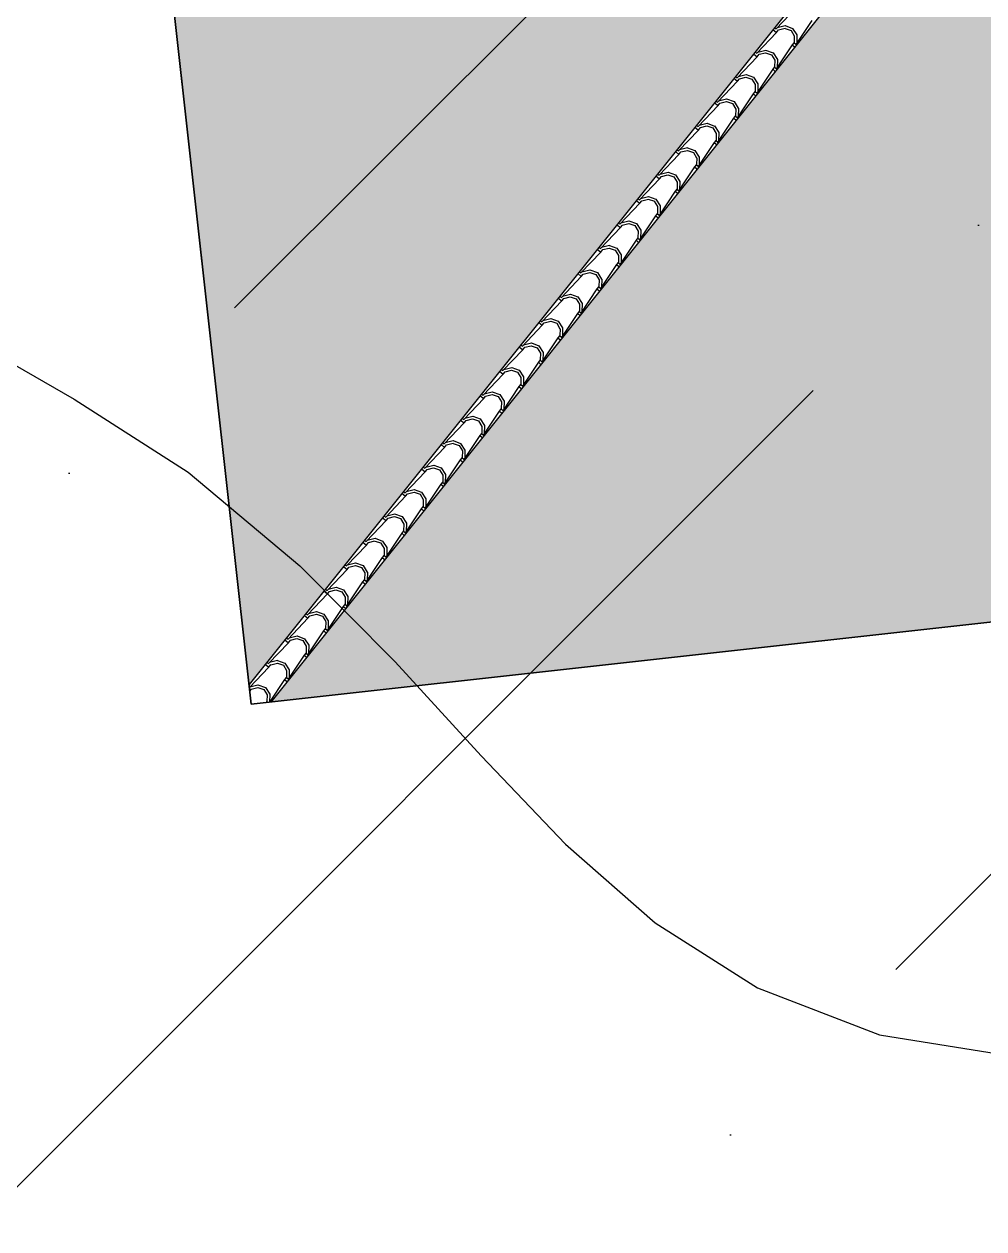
# Model space of a CAD drawing. Header units: millimetres. Extents: x 648844 to 649530, y 1246379 to 1246752.
# Drawn here: x 649298.72 to 649303.85, y 1246497.33 to 1246503.77 of the extents above; entities that cross this region are included whole.
import ezdxf

# ---------------------------------------------------------------- set-up
doc = ezdxf.new("R2010")
doc.units = ezdxf.units.MM
doc.header["$LTSCALE"] = 20
doc.header["$MEASUREMENT"] = 0
doc.layers.get('0').update_dxf_attribs({"linetype": 'CONTINUOUS'})
doc.layers.add('CONT-MNR2', color=9, linetype='CONTINUOUS')
doc.layers.add('TECHO', color=30, linetype='CONTINUOUS')

# ---------------------------------------------------------------- blocks, each defined once
blk = doc.blocks.new('*U3734')
at = {"layer": 'CONT-MNR2', "elevation": 34, "flags": 128}
blk.add_lwpolyline([(646610.6717, 1246754.4822), (646611.6798, 1246753.902), (646612.2891, 1246753.5119), (646612.886, 1246753.0117), (646613.395, 1246752.4993), (646613.8551, 1246751.9962), (646614.3052, 1246751.5237), (646614.7842, 1246751.1034), (646615.331, 1246750.7567), (646615.9845, 1246750.505), (646616.5734, 1246750.4096), (646617.3163, 1246750.3932), (646618.1898, 1246750.4465), (646619.1703, 1246750.5605), (646620.2341, 1246750.7258), (646621.3578, 1246750.9334), (646622.5178, 1246751.174), (646623.6904, 1246751.4386), (646624.8522, 1246751.7177)], dxfattribs=at)
blk = doc.blocks.new('TEJA45')
at = {"layer": 'TECHO'}
for p, q in [((-0.1916, 4.2385), (-0.0979, 4.35)), ((-0.1043, 4.3069), (-0.0984, 4.35)), ((-0.0899, 4.3095), (-0.0852, 4.345)), ((-0.0857, 4.35), (-0.0828, 4.3472)), ((-0.0852, 4.3448), (-0.08, 4.35)), ((-0.201, 4.2479), (-0.2046, 4.2515)), ((0, 4.2602), (-0.1159, 4.1629)), ((-0.0852, 4.2692), (-0.1041, 4.307)), ((-0.0756, 4.2788), (-0.0898, 4.3095)), ((-0.0474, 4.2503), (-0.0852, 4.2692)), ((-0.0449, 4.2646), (-0.0756, 4.2788)), ((-0.0038, 4.2561), (-0.0475, 4.2502)), ((-0.0095, 4.2692), (-0.0449, 4.2645)), ((0, 4.2788), (-0.0096, 4.2692)), ((-0.3097, 4.1203), (-0.2105, 4.2385)), ((-0.2224, 4.1887), (-0.2165, 4.2324)), ((-0.2034, 4.151), (-0.2223, 4.1888)), ((-0.2105, 4.2385), (-0.214, 4.242)), ((-0.2105, 4.2385), (-0.201, 4.229)), ((-0.2081, 4.1914), (-0.2034, 4.2268)), ((-0.1938, 4.1606), (-0.2079, 4.1914)), ((-0.2034, 4.2267), (-0.1915, 4.2385)), ((-0.1915, 4.2385), (-0.201, 4.2479)), ((-0.3286, 4.1203), (-0.3322, 4.1239)), ((-0.3192, 4.1298), (-0.3227, 4.1333)), ((-0.3097, 4.1203), (-0.3192, 4.1298)), ((-0.1159, 4.144), (-0.2341, 4.0447)), ((-0.1656, 4.1321), (-0.2034, 4.151)), ((-0.1631, 4.1464), (-0.1938, 4.1606)), ((-0.1219, 4.1379), (-0.1656, 4.132)), ((-0.1276, 4.1511), (-0.1631, 4.1463)), ((-0.1159, 4.1629), (-0.1277, 4.151)), ((-0.0985, 4.1454), (-0.1159, 4.1629)), ((-0.108, 4.136), (-0.1159, 4.144)), ((-0.4279, 4.0022), (-0.3287, 4.1203)), ((-0.3406, 4.0706), (-0.3347, 4.1143)), ((-0.3215, 4.0329), (-0.3404, 4.0707)), ((-0.3286, 4.1203), (-0.3192, 4.1109)), ((-0.3262, 4.0732), (-0.3215, 4.1087)), ((-0.3119, 4.0425), (-0.3261, 4.0732)), ((-0.3215, 4.1085), (-0.3097, 4.1203)), ((-0.5461, 3.884), (-0.4468, 4.0022)), ((-0.4587, 3.9524), (-0.4528, 3.9961)), ((-0.4468, 4.0022), (-0.4503, 4.0057)), ((-0.4468, 4.0022), (-0.4373, 3.9927)), ((-0.4373, 4.0116), (-0.4409, 4.0152)), ((-0.4397, 3.9903), (-0.4279, 4.0022)), ((-0.4279, 4.0022), (-0.4373, 4.0116)), ((-0.2341, 4.0258), (-0.3522, 3.9265)), ((-0.2837, 4.014), (-0.3215, 4.0329)), ((-0.2812, 4.0283), (-0.3119, 4.0425)), ((-0.2401, 4.0198), (-0.2838, 4.0139)), ((-0.2458, 4.0329), (-0.2812, 4.0282)), ((-0.2341, 4.0447), (-0.2459, 4.0329)), ((-0.2167, 4.0273), (-0.2341, 4.0447)), ((-0.2261, 4.0178), (-0.2341, 4.0258)), ((-0.4397, 3.9147), (-0.4586, 3.9525)), ((-0.4444, 3.9551), (-0.4397, 3.9905)), ((-0.4301, 3.9243), (-0.4443, 3.955)), ((-0.6642, 3.7659), (-0.565, 3.884)), ((-0.5769, 3.8342), (-0.571, 3.878)), ((-0.5649, 3.884), (-0.5685, 3.8876)), ((-0.5649, 3.884), (-0.5555, 3.8746)), ((-0.5626, 3.8369), (-0.5578, 3.8724)), ((-0.5555, 3.8935), (-0.559, 3.897)), ((-0.5578, 3.8722), (-0.546, 3.884)), ((-0.546, 3.884), (-0.5555, 3.8935)), ((-0.3522, 3.9076), (-0.4704, 3.8084)), ((-0.4019, 3.8958), (-0.4397, 3.9147)), ((-0.3994, 3.9101), (-0.4301, 3.9243)), ((-0.3582, 3.9016), (-0.402, 3.8957)), ((-0.364, 3.9147), (-0.3994, 3.91)), ((-0.3522, 3.9265), (-0.3641, 3.9147)), ((-0.3348, 3.9091), (-0.3522, 3.9265)), ((-0.3443, 3.8997), (-0.3522, 3.9076)), ((-0.5578, 3.7965), (-0.5767, 3.8344)), ((-0.5482, 3.8062), (-0.5624, 3.8369)), ((-0.5175, 3.792), (-0.5483, 3.8062)), ((-0.4704, 3.8084), (-0.4822, 3.7966)), ((-0.453, 3.791), (-0.4704, 3.8084)), ((-0.7824, 3.6477), (-0.6831, 3.7659)), ((-0.6951, 3.7161), (-0.6891, 3.7598)), ((-0.6831, 3.7658), (-0.6867, 3.7694)), ((-0.6831, 3.7658), (-0.6736, 3.7564)), ((-0.6807, 3.7188), (-0.676, 3.7542)), ((-0.6736, 3.7753), (-0.6772, 3.7789)), ((-0.676, 3.754), (-0.6642, 3.7658)), ((-0.6642, 3.7658), (-0.6736, 3.7753)), ((-0.4704, 3.7895), (-0.5885, 3.6902)), ((-0.52, 3.7777), (-0.5579, 3.7966)), ((-0.4764, 3.7835), (-0.5201, 3.7776)), ((-0.4821, 3.7966), (-0.5176, 3.7919)), ((-0.4624, 3.7815), (-0.4704, 3.7895)), ((-0.5885, 3.6713), (-0.7067, 3.5721)), ((-0.676, 3.6784), (-0.6949, 3.7162)), ((-0.6664, 3.688), (-0.6806, 3.7187)), ((-0.6382, 3.6595), (-0.676, 3.6784)), ((-0.6357, 3.6738), (-0.6664, 3.688)), ((-0.6003, 3.6784), (-0.6357, 3.6737)), ((-0.5886, 3.6902), (-0.6004, 3.6784)), ((-0.5711, 3.6728), (-0.5886, 3.6902)), ((-0.5806, 3.6633), (-0.5886, 3.6713)), ((-0.9005, 3.5295), (-0.8013, 3.6477)), ((-0.8132, 3.5979), (-0.8073, 3.6417)), ((-0.8012, 3.6477), (-0.8048, 3.6513)), ((-0.8012, 3.6477), (-0.7918, 3.6382)), ((-0.7989, 3.6006), (-0.7941, 3.636)), ((-0.7918, 3.6571), (-0.7954, 3.6607)), ((-0.7942, 3.6359), (-0.7823, 3.6477)), ((-0.7823, 3.6477), (-0.7918, 3.6571)), ((-0.5945, 3.6653), (-0.6383, 3.6594)), ((-0.9099, 3.539), (-0.9135, 3.5426)), ((-0.7067, 3.5532), (-0.8249, 3.4539)), ((-0.7942, 3.5602), (-0.8131, 3.598)), ((-0.7845, 3.5699), (-0.7987, 3.6006)), ((-0.7564, 3.5414), (-0.7942, 3.5603)), ((-0.7538, 3.5557), (-0.7846, 3.5698)), ((-0.7127, 3.5471), (-0.7564, 3.5412)), ((-0.7184, 3.5603), (-0.7539, 3.5555)), ((-0.7067, 3.5721), (-0.7185, 3.5603)), ((-0.6893, 3.5546), (-0.7067, 3.5721)), ((-0.6987, 3.5452), (-0.7067, 3.5532)), ((-1.0187, 3.4114), (-0.9194, 3.5295)), ((-0.9314, 3.4798), (-0.9255, 3.5235)), ((-0.9123, 3.4421), (-0.9312, 3.4799)), ((-0.9194, 3.5295), (-0.923, 3.5331)), ((-0.9194, 3.5295), (-0.9099, 3.5201)), ((-0.917, 3.4824), (-0.9123, 3.5179)), ((-0.9027, 3.4517), (-0.9169, 3.4824)), ((-0.9123, 3.5177), (-0.9005, 3.5295)), ((-0.9005, 3.5295), (-0.9099, 3.539)), ((-1.0376, 3.4114), (-1.0411, 3.4149)), ((-1.0281, 3.4208), (-1.0317, 3.4244)), ((-1.0187, 3.4114), (-1.0281, 3.4208)), ((-0.8249, 3.435), (-0.943, 3.3358)), ((-0.8745, 3.4232), (-0.9123, 3.4421)), ((-0.872, 3.4375), (-0.9027, 3.4517)), ((-0.8309, 3.429), (-0.8746, 3.4231)), ((-0.8366, 3.4421), (-0.872, 3.4374)), ((-0.8249, 3.4539), (-0.8367, 3.4421)), ((-0.8074, 3.4365), (-0.8249, 3.4539)), ((-0.8169, 3.427), (-0.8249, 3.435)), ((-1.1369, 3.2932), (-1.0376, 3.4114)), ((-1.0495, 3.3616), (-1.0436, 3.4053)), ((-1.0305, 3.3239), (-1.0494, 3.3617)), ((-1.0376, 3.4114), (-1.0281, 3.4019)), ((-1.0352, 3.3643), (-1.0305, 3.3997)), ((-1.0209, 3.3335), (-1.035, 3.3643)), ((-1.0305, 3.3996), (-1.0187, 3.4114)), ((-1.255, 3.1751), (-1.1558, 3.2932)), ((-1.1677, 3.2435), (-1.1618, 3.2872)), ((-1.1557, 3.2932), (-1.1593, 3.2968)), ((-1.1557, 3.2932), (-1.1463, 3.2838)), ((-1.1463, 3.3027), (-1.1498, 3.3062)), ((-1.1486, 3.2814), (-1.1368, 3.2932)), ((-1.1368, 3.2932), (-1.1463, 3.3027)), ((-0.943, 3.3168), (-1.0612, 3.2176)), ((-0.9927, 3.305), (-1.0305, 3.3239)), ((-0.9902, 3.3193), (-1.0209, 3.3335)), ((-0.949, 3.3108), (-0.9927, 3.3049)), ((-0.9547, 3.324), (-0.9902, 3.3192)), ((-0.943, 3.3358), (-0.9548, 3.3239)), ((-0.9256, 3.3183), (-0.943, 3.3358)), ((-0.9351, 3.3089), (-0.943, 3.3168)), ((-1.1486, 3.2058), (-1.1675, 3.2436)), ((-1.1533, 3.2461), (-1.1486, 3.2816)), ((-1.139, 3.2154), (-1.1532, 3.2461)), ((-1.3732, 3.0569), (-1.2739, 3.1751)), ((-1.2858, 3.1253), (-1.2799, 3.169)), ((-1.2739, 3.1751), (-1.2774, 3.1786)), ((-1.2739, 3.1751), (-1.2644, 3.1656)), ((-1.2715, 3.128), (-1.2668, 3.1634)), ((-1.2644, 3.1845), (-1.268, 3.1881)), ((-1.2668, 3.1632), (-1.255, 3.1751)), ((-1.255, 3.1751), (-1.2644, 3.1845)), ((-1.0612, 3.1987), (-1.1793, 3.0994)), ((-1.1108, 3.1869), (-1.1486, 3.2058)), ((-1.1083, 3.2012), (-1.139, 3.2154)), ((-1.0672, 3.1927), (-1.1109, 3.1868)), ((-1.0729, 3.2058), (-1.1083, 3.2011)), ((-1.0612, 3.2176), (-1.073, 3.2058)), ((-1.0438, 3.2002), (-1.0612, 3.2176)), ((-1.0532, 3.1907), (-1.0612, 3.1987)), ((-1.2668, 3.0876), (-1.2857, 3.1254)), ((-1.2572, 3.0972), (-1.2713, 3.128)), ((-1.2265, 3.083), (-1.2572, 3.0972)), ((-1.1793, 3.0994), (-1.1912, 3.0876)), ((-1.1619, 3.082), (-1.1793, 3.0994)), ((-1.4913, 2.9388), (-1.3921, 3.0569)), ((-1.404, 3.0071), (-1.3981, 3.0509)), ((-1.392, 3.0569), (-1.3956, 3.0605)), ((-1.392, 3.0569), (-1.3826, 3.0474)), ((-1.3897, 3.0098), (-1.3849, 3.0453)), ((-1.3826, 3.0664), (-1.3861, 3.0699)), ((-1.3849, 3.0451), (-1.3731, 3.0569)), ((-1.3731, 3.0569), (-1.3826, 3.0664)), ((-1.1793, 3.0805), (-1.2975, 2.9813)), ((-1.229, 3.0687), (-1.2668, 3.0876)), ((-1.1853, 3.0745), (-1.2291, 3.0686)), ((-1.191, 3.0876), (-1.2265, 3.0829)), ((-1.1714, 3.0726), (-1.1793, 3.0805)), ((-1.3849, 2.9694), (-1.4038, 3.0072)), ((-1.3753, 2.9791), (-1.3895, 3.0098)), ((-1.3472, 2.9506), (-1.385, 2.9695)), ((-1.3446, 2.9649), (-1.3754, 2.9791)), ((-1.3092, 2.9695), (-1.3447, 2.9648)), ((-1.2975, 2.9813), (-1.3093, 2.9695)), ((-1.2801, 2.9639), (-1.2975, 2.9813)), ((-1.6095, 2.8206), (-1.5102, 2.9388)), ((-1.5222, 2.889), (-1.5163, 2.9327)), ((-1.5102, 2.9387), (-1.5138, 2.9423)), ((-1.5102, 2.9387), (-1.5007, 2.9293)), ((-1.5078, 2.8917), (-1.5031, 2.9271)), ((-1.5007, 2.9482), (-1.5043, 2.9518)), ((-1.5031, 2.9269), (-1.4913, 2.9387)), ((-1.4913, 2.9387), (-1.5007, 2.9482)), ((-1.2975, 2.9624), (-1.4157, 2.8631)), ((-1.3035, 2.9564), (-1.3472, 2.9504)), ((-1.2895, 2.9544), (-1.2975, 2.9624)), ((-1.4157, 2.8442), (-1.5338, 2.745)), ((-1.5031, 2.8513), (-1.522, 2.8891)), ((-1.4935, 2.8609), (-1.5077, 2.8916)), ((-1.4653, 2.8324), (-1.5031, 2.8513)), ((-1.4628, 2.8467), (-1.4935, 2.8609)), ((-1.4217, 2.8382), (-1.4654, 2.8323)), ((-1.4274, 2.8513), (-1.4628, 2.8466)), ((-1.4157, 2.8631), (-1.4275, 2.8513)), ((-1.3982, 2.8457), (-1.4157, 2.8631)), ((-1.4077, 2.8362), (-1.4157, 2.8442)), ((-1.7276, 2.7024), (-1.6284, 2.8206)), ((-1.6403, 2.7708), (-1.6344, 2.8145)), ((-1.6213, 2.7331), (-1.6402, 2.7709)), ((-1.6283, 2.8206), (-1.6319, 2.8242)), ((-1.6283, 2.8206), (-1.6189, 2.8111)), ((-1.626, 2.7735), (-1.6212, 2.8089)), ((-1.6116, 2.7428), (-1.6258, 2.7735)), ((-1.6189, 2.83), (-1.6225, 2.8336)), ((-1.6213, 2.8088), (-1.6094, 2.8206)), ((-1.6094, 2.8206), (-1.6189, 2.83)), ((-1.7465, 2.7024), (-1.7501, 2.706)), ((-1.737, 2.7119), (-1.7406, 2.7154)), ((-1.7276, 2.7024), (-1.737, 2.7119)), ((-1.5338, 2.7261), (-1.652, 2.6268)), ((-1.5835, 2.7142), (-1.6213, 2.7332)), ((-1.5809, 2.7286), (-1.6117, 2.7427)), ((-1.5398, 2.72), (-1.5835, 2.7141)), ((-1.5455, 2.7332), (-1.581, 2.7284)), ((-1.5338, 2.745), (-1.5456, 2.7332)), ((-1.5164, 2.7275), (-1.5338, 2.745)), ((-1.5258, 2.7181), (-1.5338, 2.7261)), ((-1.8458, 2.5843), (-1.7465, 2.7024)), ((-1.7585, 2.6527), (-1.7526, 2.6964)), ((-1.7394, 2.615), (-1.7583, 2.6528)), ((-1.7465, 2.7024), (-1.737, 2.693)), ((-1.7441, 2.6553), (-1.7394, 2.6908)), ((-1.7298, 2.6246), (-1.744, 2.6553)), ((-1.7394, 2.6906), (-1.7276, 2.7024)), ((-1.964, 2.4661), (-1.8647, 2.5843)), ((-1.8766, 2.5345), (-1.8707, 2.5782)), ((-1.8647, 2.5843), (-1.8682, 2.5878)), ((-1.8647, 2.5843), (-1.8552, 2.5748)), ((-1.8552, 2.5937), (-1.8588, 2.5973)), ((-1.8576, 2.5725), (-1.8458, 2.5843)), ((-1.8458, 2.5843), (-1.8552, 2.5937)), ((-1.652, 2.6079), (-1.7701, 2.5086)), ((-1.7016, 2.5961), (-1.7394, 2.615)), ((-1.6991, 2.6104), (-1.7298, 2.6246)), ((-1.658, 2.6019), (-1.7017, 2.596)), ((-1.6637, 2.615), (-1.6991, 2.6103)), ((-1.652, 2.6268), (-1.6638, 2.615)), ((-1.6346, 2.6094), (-1.652, 2.6268)), ((-1.644, 2.5999), (-1.652, 2.6079)), ((-1.8576, 2.4968), (-1.8765, 2.5346)), ((-1.8623, 2.5372), (-1.8576, 2.5726)), ((-1.8479, 2.5064), (-1.8621, 2.5372)), ((-2.0821, 2.348), (-1.9829, 2.4661)), ((-1.9948, 2.4163), (-1.9889, 2.4601)), ((-1.9828, 2.4661), (-1.9864, 2.4697)), ((-1.9828, 2.4661), (-1.9734, 2.4567)), ((-1.9804, 2.419), (-1.9757, 2.4545)), ((-1.9734, 2.4756), (-1.9769, 2.4791)), ((-1.9757, 2.4543), (-1.9639, 2.4661)), ((-1.9639, 2.4661), (-1.9734, 2.4756)), ((-1.7701, 2.4897), (-1.8883, 2.3905)), ((-1.8198, 2.4779), (-1.8576, 2.4968)), ((-1.8173, 2.4923), (-1.848, 2.5064)), ((-1.7761, 2.4837), (-1.8199, 2.4778)), ((-1.7818, 2.4969), (-1.8173, 2.4921)), ((-1.7701, 2.5087), (-1.7819, 2.4968)), ((-1.7527, 2.4912), (-1.7701, 2.5087)), ((-1.7622, 2.4818), (-1.7701, 2.4897)), ((-1.9757, 2.3786), (-1.9946, 2.4165)), ((-1.9661, 2.3883), (-1.9803, 2.419)), ((-1.9354, 2.3741), (-1.9661, 2.3883)), ((-1.8883, 2.3905), (-1.9001, 2.3787)), ((-1.8709, 2.3731), (-1.8883, 2.3905)), ((-2.2003, 2.2298), (-2.101, 2.348)), ((-2.113, 2.2982), (-2.1071, 2.3419)), ((-2.101, 2.348), (-2.1045, 2.3515)), ((-2.101, 2.348), (-2.0915, 2.3385)), ((-2.0986, 2.3009), (-2.0939, 2.3363)), ((-2.0915, 2.3574), (-2.0951, 2.361)), ((-2.0939, 2.3361), (-2.0821, 2.348)), ((-2.0821, 2.348), (-2.0915, 2.3574)), ((-1.8883, 2.3716), (-2.0064, 2.2723)), ((-1.9379, 2.3598), (-1.9758, 2.3787)), ((-1.8943, 2.3656), (-1.938, 2.3597)), ((-1.9, 2.3787), (-1.9354, 2.374)), ((-1.8803, 2.3636), (-1.8883, 2.3716)), ((-2.0939, 2.2605), (-2.1128, 2.2983)), ((-2.0843, 2.2701), (-2.0984, 2.3009)), ((-2.0561, 2.2416), (-2.0939, 2.2605)), ((-2.0536, 2.2559), (-2.0843, 2.2701)), ((-2.0181, 2.2605), (-2.0536, 2.2558)), ((-2.0064, 2.2723), (-2.0183, 2.2605)), ((-1.989, 2.2549), (-2.0064, 2.2723)), ((-2.3184, 2.1117), (-2.2192, 2.2298)), ((-2.2311, 2.18), (-2.2252, 2.2238)), ((-2.2191, 2.2298), (-2.2227, 2.2334)), ((-2.2191, 2.2298), (-2.2097, 2.2203)), ((-2.2168, 2.1827), (-2.212, 2.2182)), ((-2.2097, 2.2393), (-2.2132, 2.2428)), ((-2.212, 2.218), (-2.2002, 2.2298)), ((-2.2002, 2.2298), (-2.2097, 2.2393)), ((-2.0064, 2.2534), (-2.1246, 2.1542)), ((-2.0124, 2.2474), (-2.0562, 2.2415)), ((-1.9985, 2.2455), (-2.0064, 2.2534)), ((-2.1246, 2.1353), (-2.2428, 2.036)), ((-2.212, 2.1423), (-2.2309, 2.1801)), ((-2.2024, 2.152), (-2.2166, 2.1827)), ((-2.1743, 2.1235), (-2.2121, 2.1424)), ((-2.1717, 2.1378), (-2.2024, 2.152)), ((-2.1306, 2.1292), (-2.1743, 2.1233)), ((-2.1363, 2.1424), (-2.1717, 2.1377)), ((-2.1246, 2.1542), (-2.1364, 2.1424)), ((-2.1072, 2.1368), (-2.1246, 2.1542)), ((-2.1166, 2.1273), (-2.1246, 2.1353)), ((-2.4366, 1.9935), (-2.3373, 2.1117)), ((-2.3493, 2.0619), (-2.3434, 2.1056)), ((-2.3302, 2.0242), (-2.3491, 2.062)), ((-2.3373, 2.1116), (-2.3409, 2.1152)), ((-2.3373, 2.1116), (-2.3278, 2.1022)), ((-2.3349, 2.0646), (-2.3302, 2.1)), ((-2.3206, 2.0338), (-2.3348, 2.0645)), ((-2.3278, 2.1211), (-2.3314, 2.1247)), ((-2.3302, 2.0998), (-2.3184, 2.1116)), ((-2.3184, 2.1116), (-2.3278, 2.1211)), ((-2.4554, 1.9935), (-2.459, 1.9971)), ((-2.446, 2.0029), (-2.4496, 2.0065)), ((-2.4365, 1.9935), (-2.446, 2.0029)), ((-2.2428, 2.0171), (-2.3609, 1.9179)), ((-2.2924, 2.0053), (-2.3302, 2.0242)), ((-2.2899, 2.0196), (-2.3206, 2.0338)), ((-2.2488, 2.0111), (-2.2925, 2.0052)), ((-2.2545, 2.0242), (-2.2899, 2.0195)), ((-2.2428, 2.036), (-2.2546, 2.0242)), ((-2.2253, 2.0186), (-2.2428, 2.036)), ((-2.2348, 2.0091), (-2.2428, 2.0171)), ((-2.5547, 1.8753), (-2.4555, 1.9935)), ((-2.4674, 1.9437), (-2.4615, 1.9874)), ((-2.4484, 1.906), (-2.4673, 1.9438)), ((-2.4554, 1.9935), (-2.446, 1.984)), ((-2.4531, 1.9464), (-2.4483, 1.9819)), ((-2.4387, 1.9157), (-2.4529, 1.9464)), ((-2.4484, 1.9817), (-2.4365, 1.9935)), ((-2.6729, 1.7572), (-2.5737, 1.8753)), ((-2.5856, 1.8256), (-2.5797, 1.8693)), ((-2.5736, 1.8753), (-2.5772, 1.8789)), ((-2.5736, 1.8753), (-2.5642, 1.8659)), ((-2.5642, 1.8848), (-2.5677, 1.8883)), ((-2.5665, 1.8635), (-2.5547, 1.8753)), ((-2.5547, 1.8753), (-2.5642, 1.8848)), ((-2.3609, 1.899), (-2.4791, 1.7997)), ((-2.4106, 1.8871), (-2.4484, 1.9061)), ((-2.408, 1.9015), (-2.4388, 1.9157)), ((-2.3669, 1.8929), (-2.4106, 1.887)), ((-2.3726, 1.9061), (-2.4081, 1.9013)), ((-2.3609, 1.9179), (-2.3727, 1.906)), ((-2.3435, 1.9004), (-2.3609, 1.9179)), ((-2.3529, 1.891), (-2.3609, 1.899)), ((-2.5665, 1.7879), (-2.5854, 1.8257)), ((-2.5712, 1.8282), (-2.5665, 1.8637)), ((-2.5569, 1.7975), (-2.5711, 1.8282)), ((-2.7911, 1.639), (-2.6918, 1.7572)), ((-2.7038, 1.7074), (-2.6978, 1.7511)), ((-2.6918, 1.7572), (-2.6953, 1.7607)), ((-2.6918, 1.7572), (-2.6823, 1.7477)), ((-2.6894, 1.7101), (-2.6847, 1.7455)), ((-2.6823, 1.7666), (-2.6859, 1.7702)), ((-2.6847, 1.7454), (-2.6729, 1.7572)), ((-2.6729, 1.7572), (-2.6823, 1.7666)), ((-2.4791, 1.7808), (-2.5972, 1.6815)), ((-2.5287, 1.769), (-2.5665, 1.7879)), ((-2.5262, 1.7833), (-2.5569, 1.7975)), ((-2.4851, 1.7748), (-2.5288, 1.7689)), ((-2.4908, 1.7879), (-2.5262, 1.7832)), ((-2.4791, 1.7997), (-2.4909, 1.7879)), ((-2.4617, 1.7823), (-2.4791, 1.7997)), ((-2.4711, 1.7728), (-2.4791, 1.7808)), ((-2.6847, 1.6697), (-2.7036, 1.7075)), ((-2.675, 1.6794), (-2.6892, 1.7101)), ((-2.6444, 1.6652), (-2.6751, 1.6793)), ((-2.5972, 1.6815), (-2.6091, 1.6697)), ((-2.5798, 1.6641), (-2.5972, 1.6815)), ((-2.9092, 1.5209), (-2.81, 1.639)), ((-2.8219, 1.5892), (-2.816, 1.633)), ((-2.8099, 1.639), (-2.8135, 1.6426)), ((-2.8099, 1.639), (-2.8005, 1.6296)), ((-2.8075, 1.5919), (-2.8028, 1.6274)), ((-2.8005, 1.6485), (-2.804, 1.652)), ((-2.8028, 1.6272), (-2.791, 1.639)), ((-2.791, 1.639), (-2.8005, 1.6485)), ((-2.5972, 1.6626), (-2.7154, 1.5634)), ((-2.6469, 1.6508), (-2.6847, 1.6697)), ((-2.6032, 1.6566), (-2.647, 1.6507)), ((-2.6089, 1.6697), (-2.6444, 1.665)), ((-2.5893, 1.6547), (-2.5972, 1.6626)), ((-2.8028, 1.5515), (-2.8217, 1.5894)), ((-2.7932, 1.5612), (-2.8074, 1.5919)), ((-2.765, 1.5327), (-2.8029, 1.5516)), ((-2.7625, 1.547), (-2.7932, 1.5612)), ((-2.7271, 1.5516), (-2.7625, 1.5469)), ((-2.7154, 1.5634), (-2.7272, 1.5516)), ((-2.698, 1.546), (-2.7154, 1.5634)), ((-3.0274, 1.4027), (-2.9281, 1.5209)), ((-2.9401, 1.4711), (-2.9342, 1.5148)), ((-2.9281, 1.5209), (-2.9316, 1.5244)), ((-2.9281, 1.5209), (-2.9186, 1.5114)), ((-2.9257, 1.4738), (-2.921, 1.5092)), ((-2.9186, 1.5303), (-2.9222, 1.5339)), ((-2.921, 1.509), (-2.9092, 1.5209)), ((-2.9092, 1.5209), (-2.9186, 1.5303)), ((-2.7154, 1.5445), (-2.8335, 1.4452)), ((-2.7214, 1.5385), (-2.7651, 1.5325)), ((-2.7074, 1.5365), (-2.7154, 1.5445)), ((-2.8335, 1.4263), (-2.9517, 1.3271)), ((-2.921, 1.4334), (-2.9399, 1.4712)), ((-2.9114, 1.443), (-2.9255, 1.4738)), ((-2.8832, 1.4145), (-2.921, 1.4334)), ((-2.8807, 1.4288), (-2.9114, 1.443)), ((-2.8396, 1.4203), (-2.8833, 1.4144)), ((-2.8452, 1.4334), (-2.8807, 1.4287)), ((-2.8336, 1.4452), (-2.8454, 1.4334)), ((-2.8161, 1.4278), (-2.8336, 1.4452)), ((-2.8256, 1.4184), (-2.8336, 1.4263)), ((-3.1455, 1.2845), (-3.0463, 1.4027)), ((-3.0582, 1.3529), (-3.0523, 1.3966)), ((-3.0391, 1.3152), (-3.0581, 1.353)), ((-3.0462, 1.4027), (-3.0498, 1.4063)), ((-3.0462, 1.4027), (-3.0368, 1.3932)), ((-3.0439, 1.3556), (-3.0391, 1.3911)), ((-3.0295, 1.3249), (-3.0437, 1.3556)), ((-3.0368, 1.4121), (-3.0403, 1.4157)), ((-3.0391, 1.3909), (-3.0273, 1.4027)), ((-3.0273, 1.4027), (-3.0368, 1.4121)), ((-3.1644, 1.2845), (-3.168, 1.2881)), ((-3.1549, 1.294), (-3.1585, 1.2976)), ((-3.1455, 1.2845), (-3.1549, 1.294)), ((-2.9517, 1.3082), (-3.0699, 1.2089)), ((-3.0014, 1.2964), (-3.0392, 1.3153)), ((-2.9988, 1.3107), (-3.0295, 1.3249)), ((-2.9577, 1.3021), (-3.0014, 1.2962)), ((-2.9634, 1.3153), (-2.9988, 1.3105)), ((-2.9517, 1.3271), (-2.9635, 1.3153)), ((-2.9343, 1.3097), (-2.9517, 1.3271)), ((-2.9437, 1.3002), (-2.9517, 1.3082)), ((-3.2637, 1.1664), (-3.1644, 1.2845)), ((-3.1764, 1.2348), (-3.1705, 1.2785)), ((-3.1573, 1.1971), (-3.1762, 1.2349)), ((-3.1644, 1.2845), (-3.1549, 1.2751)), ((-3.162, 1.2375), (-3.1573, 1.2729)), ((-3.1477, 1.2067), (-3.1618, 1.2374)), ((-3.1573, 1.2727), (-3.1455, 1.2845)), ((-3.3818, 1.0482), (-3.2826, 1.1664)), ((-3.2945, 1.1166), (-3.2886, 1.1603)), ((-3.2826, 1.1664), (-3.2861, 1.1699)), ((-3.2826, 1.1664), (-3.2731, 1.1569)), ((-3.2731, 1.1758), (-3.2767, 1.1794)), ((-3.2755, 1.1546), (-3.2636, 1.1664)), ((-3.2636, 1.1664), (-3.2731, 1.1758)), ((-3.0699, 1.19), (-3.188, 1.0908)), ((-3.1195, 1.1782), (-3.1573, 1.1971)), ((-3.117, 1.1925), (-3.1477, 1.2067)), ((-3.0759, 1.184), (-3.1196, 1.1781)), ((-3.0816, 1.1971), (-3.117, 1.1924)), ((-3.0699, 1.2089), (-3.0817, 1.1971)), ((-3.0524, 1.1915), (-3.0699, 1.2089)), ((-3.0619, 1.182), (-3.0699, 1.19)), ((-3.2755, 1.0789), (-3.2944, 1.1167)), ((-3.2802, 1.1193), (-3.2754, 1.1548)), ((-3.2658, 1.0886), (-3.28, 1.1193)), ((-3.188, 1.0718), (-3.3062, 0.9726)), ((-3.2377, 1.06), (-3.2755, 1.0789)), ((-3.2351, 1.0744), (-3.2659, 1.0886)), ((-3.194, 1.0658), (-3.2378, 1.0599)), ((-3.1997, 1.079), (-3.2352, 1.0742)), ((-3.188, 1.0908), (-3.1998, 1.0789)), ((-3.1706, 1.0733), (-3.188, 1.0908)), ((-3.1801, 1.0639), (-3.188, 1.0719))]:
    blk.add_line(p, q, dxfattribs=at)

msp = doc.modelspace()

# ---------------------------------------------------------------- hatches: boundary and pattern name
h = msp.add_hatch()
h.set_pattern_fill('ANSI36', scale=20, style=0)
h.set_pattern_definition([(45, (-526.4316, -3378.368), (1.3258252147, 4.8613591207), [6.25, -1.25, 0, -1.25])])
h.paths.add_polyline_path([(649188.8489, 1246478.7077), (649215.2214, 1246513.0434), (649317.3489, 1246513.661), (649322.2913, 1246459.3036), (649201.5072, 1246459.3036)])
h.paths.add_polyline_path([(649253.0039, 1246474.2307), (649282.478, 1246474.2307), (649282.478, 1246479.6564), (649253.0039, 1246479.6564)], flags=24)
at = {"layer": 'TECHO'}
h = msp.add_hatch(dxfattribs=at)
h.set_pattern_fill('SPANTILE', color=9, scale=0.205, angle=384.7225, style=0, pattern_type=2)
h.set_pattern_definition([(181.377224, (649248.089988, 1246517.742473), (2.4675844697, 0.068207146), [0.18931176, -4.5434808]), (276.34692, (649247.90073, 1246517.73792), (-0.1810811, -0.2264059), [0.0164, -0.1886]), (96.34692, (649247.9071, 1246517.53237), (0.1810811, 0.2264059), [0.0574, -0.1476]), (6.34692, (649247.90075, 1246517.58941), (0.2264059, -0.1810811), [0.0205, -0.1845]), (186.34692, (649247.90662, 1246517.72208), (-0.2264059, 0.1810811), [0.0205, -0.1845]), (96.34692, (649247.88624, 1246517.71981), (0.1810811, 0.2264059), [0.0164, -0.1886]), (96.34692, (649247.9234, 1246517.53418), (0.1810811, 0.2264059), [0.041, -0.164]), (11.316624, (649247.918861, 1246517.574928), (2.4222600545, 0.4756906117), [0.18931176, -4.5434808]), (43.650824, (649247.9290484, 1246517.576061), (-3.1690308165, -3.0339237984), [0.05412164, -5.35803375]), (77.91202, (649247.96821, 1246517.61342), (0.15841836, 0.430149465), [0.0518613, -0.5964055]), (114.78182, (649247.97907, 1246517.66413), (0.249068, -0.38482473), [0.0518613, -0.5964055]), (149.043024, (649247.9573306, 1246517.711216), (-3.7582526963, 2.2634015556), [0.05412164, -5.35803375]), (76.122024, (649247.952813, 1246517.62202), (-0.5656893258, -2.3318277938), [0.0415094, -4.10942426]), (116.571824, (649247.96277, 1246517.662318), (-1.0642621027, 2.1505281793), [0.0415094, -4.10942426]), (148.941524, (649247.944202, 1246517.699443), (-2.8752882881, 1.7428259788), [0.04387184, -4.3433196]), (43.752324, (649247.921123, 1246517.591681), (-2.4220397452, -2.3320481566), [0.04387184, -4.3433196])])
h.paths.add_polyline_path([(649299.9199, 1246500.2426), (649303.6687, 1246504.9296), (649298.9816, 1246508.6784)])
h = msp.add_hatch(dxfattribs=at)
h.set_pattern_fill('SPANTILE', color=9, scale=0.205, angle=114.7225, style=0, pattern_type=2)
h.set_pattern_definition([(281.316624, (649252.204135, 1246480.606404), (-0.4756906117, 2.4222600545), [0.18931176, -4.5434808]), (186.34692, (649252.24128, 1246480.42077), (-0.1810811, -0.2264059), [0.0164, -0.1886]), (6.34692, (649252.03935, 1246480.38181), (0.1810811, 0.2264059), [0.0574, -0.1476]), (96.34692, (649252.0964, 1246480.38816), (-0.2264059, 0.1810811), [0.0205, -0.1845]), (276.34692, (649252.22453, 1246480.42304), (0.2264059, -0.1810811), [0.0205, -0.1845]), (6.34692, (649252.2268, 1246480.40266), (0.1810811, 0.2264059), [0.0164, -0.1886]), (6.34692, (649252.03754, 1246480.39811), (0.1810811, 0.2264059), [0.041, -0.164]), (91.377224, (649252.078289, 1246480.402643), (-0.068207146, 2.4675844697), [0.18931176, -4.5434808]), (59.043024, (649252.077156, 1246480.4128306), (-2.2634015556, -3.75825269625), [0.05412164, -5.35803375]), (24.78182, (649252.104996, 1246480.45924), (0.38482473, 0.249068), [0.0518613, -0.5964055]), (347.91202, (649252.15208, 1246480.48098), (-0.430149465, 0.15841836), [0.0518613, -0.5964055]), (313.650824, (649252.2027925, 1246480.470121), (3.0339237984, -3.1690308165), [0.05412164, -5.35803375]), (26.571824, (649252.116769, 1246480.446114), (-2.1505281793, -1.0642621027), [0.0415094, -4.10942426]), (346.122024, (649252.153894, 1246480.464682), (2.3318277938, -0.5656893258), [0.0415094, -4.10942426]), (313.752324, (649252.194192, 1246480.454725), (2.3320481566, -2.4220397452), [0.04387184, -4.3433196]), (58.941524, (649252.094135, 1246480.408531), (-1.7428259788, -2.8752882881), [0.04387184, -4.3433196])])
h.paths.add_polyline_path([(649303.8132, 1246504.8703), (649300.037, 1246500.1489), (649311.4545, 1246501.4188), (649306.7331, 1246505.195)])

# ---------------------------------------------------------------- linework, layer by layer
at = {"color": 9}
msp.add_lwpolyline([(649311.5599, 1246501.4306), (649310.5981, 1246510.0772), (649298.9698, 1246508.7838), (649299.9316, 1246500.1371), (649311.5599, 1246501.4306)], dxfattribs=at)
at = {"layer": 'TECHO', "color": 9}
for p, q in [((649299.9316, 1246500.1371), (649298.9698, 1246508.7838)), ((649299.9316, 1246500.1371), (649298.9698, 1246508.7838)), ((649303.6687, 1246504.9296), (649299.9199, 1246500.2426)), ((649303.8132, 1246504.8703), (649300.037, 1246500.1489)), ((649311.5599, 1246501.4306), (649299.9316, 1246500.1371)), ((649299.9316, 1246500.1371), (649311.5599, 1246501.4306))]:
    msp.add_line(p, q, dxfattribs=at)

# ---------------------------------------------------------------- block references
at = {"color": 9, "rotation": 186.3469244876338}
msp.add_blockref('TEJA45', (649299.4507, 1246504.4605), dxfattribs=at)
at = {"layer": 'CONT-MNR2'}
msp.add_blockref('*U3734', (2687.3062, -252.1344), dxfattribs=at)

doc.saveas('drawing.dxf')
